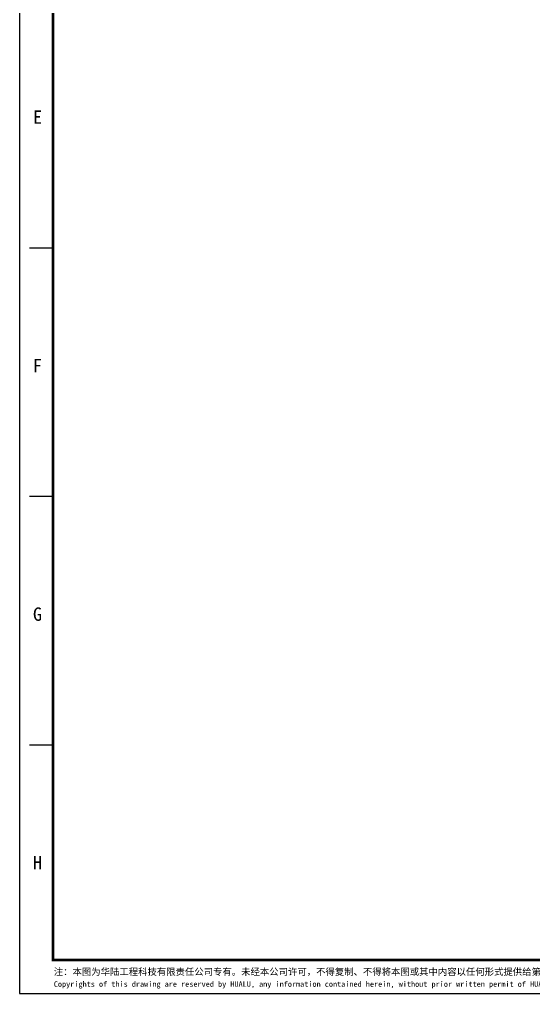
# Model space of a CAD drawing. Extents: x 0 to 420, y 0 to 594.
# Drawn here: x 0 to 153.7, y 0 to 291.1 of the extents above; entities that cross this region are included whole.
import ezdxf

# ---------------------------------------------------------------- set-up
doc = ezdxf.new("R2010")
doc.units = 0
doc.header["$MEASUREMENT"] = 0
doc.layers.get('0').update_dxf_attribs({"linetype": 'CONTINUOUS'})
doc.styles.add('HUALUC', font='SimSun.ttf')

msp = doc.modelspace()

# ---------------------------------------------------------------- linework, layer by layer
for p, q in [((0, 594), (0, 0)), ((10, 222.75), (3, 222.75)), ((10, 148.5), (3, 148.5)), ((10, 74.25), (3, 74.25)), ((0, 0), (420, 0))]:
    msp.add_line(p, q)
at = {"const_width": 0.8}
msp.add_lwpolyline([(410, 10), (410, 569), (10, 569), (10, 10)], close=True, dxfattribs=at)

# ---------------------------------------------------------------- texts
at = {"style": 'HUALUC'}
for s, height, p in [('E', 4, (4.027585555977794, 259.8786289481254)), ('F', 4, (4.027585555977794, 185.6286289481254)), ('G', 4, (4.027585555977794, 111.3786289481254)), ('H', 4, (4.027585555977794, 37.12862894812542)), ('注：本图为华陆工程科技有限责任公司专有。未经本公司许可，不得复制、不得将本图或其中内容以任何形式提供给第三方，也不得以任何形式、全部或部分地用于其它目的。(2014)', 2, (10.26010000000002, 5.5)), ('Copyrights of this drawing are reserved by HUALU, any information contained herein, without prior written permit of HUALU, shall be neither copied or disclosed to any third party in any form, nor applied completely or partially in any form for any other purposes than the intended project.', 1.64, (10.26010000000002, 2))]:
    msp.add_text(s, height=height, dxfattribs=at).set_placement(p)

doc.saveas('drawing.dxf')
